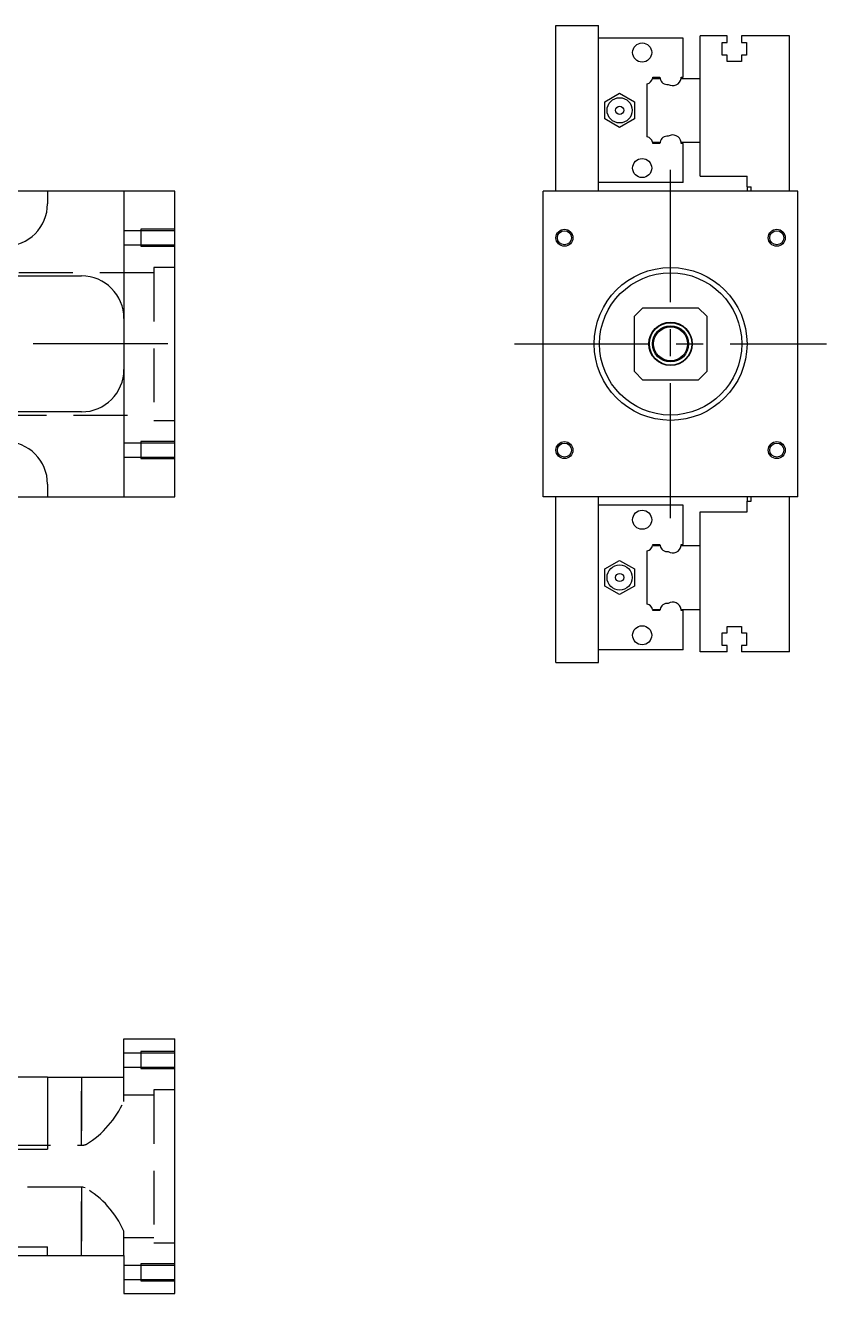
# Model space of a CAD drawing. Extents: x -13 to 538, y -293 to 77.
# Drawn here: x 349.8 to 538.5, y -223.6 to 75 of the extents above; entities that cross this region are included whole.
import ezdxf

# ---------------------------------------------------------------- set-up
doc = ezdxf.new("R2010")
doc.units = 0
doc.linetypes.add('CENTER', pattern=[50.8, 31.75, -6.35, 6.35, -6.35])
doc.linetypes.add('DASHED', pattern=[19.05, 12.7, -6.35])
doc.layers.get('0').update_dxf_attribs({"linetype": 'CONTINUOUS'})
doc.layers.add('CENTER', color=1, linetype='CENTER')

msp = doc.modelspace()

# ---------------------------------------------------------------- linework, layer by layer
at = {"color": 7, "linetype": 'CONTINUOUS'}
for p, q in [((474.74, 75), (484.74, 75)), ((474.74, 36), (474.74, 75)), ((484.74, 36), (484.74, 75)), ((504.74, 72), (484.74, 72)), ((504.74, 62.8), (504.74, 72)), ((508.74, 62.5), (508.74, 72.5)), ((515.04, 72.5), (508.74, 72.5)), ((515.04, 71), (515.04, 72.5)), ((518.44, 72.5), (518.44, 71)), ((529.74, 72.5), (518.44, 72.5)), ((529.74, 36), (529.74, 72.5)), ((513.89, 71), (515.04, 71)), ((513.89, 68), (513.89, 71)), ((518.44, 71), (519.59, 71)), ((519.59, 71), (519.59, 68)), ((515.04, 68), (513.89, 68)), ((515.04, 66.5), (515.04, 68)), ((518.44, 66.5), (515.04, 66.5)), ((518.44, 68), (518.44, 66.5)), ((519.59, 68), (518.44, 68)), ((497.54, 62.8), (499.24, 62.8)), ((504.24, 62.8), (504.74, 62.8)), ((496.24, 48.75), (496.24, 61.25)), ((497.5, 62.5), (499.27, 62.5)), ((504.22, 62.5), (508.74, 62.5)), ((508.74, 47.5), (508.74, 62.5)), ((508.74, 47.5), (508.74, 62.5)), ((486.24, 57.02), (489.74, 59.04)), ((486.24, 52.98), (486.24, 57.02)), ((489.74, 59.04), (493.24, 57.02)), ((493.24, 57.02), (493.24, 52.98)), ((489.74, 50.96), (486.24, 52.98)), ((493.24, 52.98), (489.74, 50.96)), ((497.5, 47.5), (499.27, 47.5)), ((499.24, 47.2), (497.54, 47.2)), ((504.22, 47.5), (508.74, 47.5)), ((504.74, 47.2), (504.24, 47.2)), ((504.74, 38), (504.74, 47.2)), ((508.74, 39.5), (508.74, 47.5)), ((508.74, 39.5), (519.74, 39.5)), ((519.74, 37), (519.74, 39.5)), ((355, 36), (305, 36)), ((355, 36), (355, 33)), ((373, 36), (355, 36)), ((373, 36), (373, -36)), ((385, 36), (373, 36)), ((385, -36), (385, 36)), ((471.74, -36), (471.74, 36)), ((531.74, 36), (471.74, 36)), ((504.74, 38), (484.74, 38)), ((519.74, 37), (520.74, 37)), ((519.74, 37), (519.74, 36)), ((520.74, 36), (520.74, 37)), ((531.74, -36), (531.74, 36)), ((343, 16), (363, 16)), ((495.24, 8.5), (493.24, 6.5)), ((493.24, -6.5), (493.24, 6.5)), ((495.24, 8.5), (508.24, 8.5)), ((510.24, 6.5), (508.24, 8.5)), ((510.24, 6.5), (510.24, -6.5)), ((493.24, -6.5), (495.24, -8.5)), ((508.24, -8.5), (495.24, -8.5)), ((508.24, -8.5), (510.24, -6.5)), ((363, -16), (343, -16)), ((355, -33), (355, -36)), ((305, -36), (355, -36)), ((355, -36), (373, -36)), ((373, -36), (385, -36)), ((531.74, -36), (471.74, -36)), ((474.74, -75), (474.74, -36)), ((484.74, -75), (484.74, -36)), ((504.74, -38), (484.74, -38)), ((504.74, -47.2), (504.74, -38)), ((519.74, -36), (519.74, -37)), ((519.74, -39.5), (519.74, -37)), ((519.74, -37), (520.74, -37)), ((520.74, -37), (520.74, -36)), ((529.74, -72.5), (529.74, -36)), ((508.74, -47.5), (508.74, -39.5)), ((508.74, -39.5), (519.74, -39.5)), ((497.5, -47.5), (499.27, -47.5)), ((497.54, -47.2), (499.24, -47.2)), ((504.22, -47.5), (508.74, -47.5)), ((504.24, -47.2), (504.74, -47.2)), ((508.74, -62.5), (508.74, -47.5)), ((508.74, -62.5), (508.74, -47.5)), ((496.24, -61.25), (496.24, -48.75)), ((486.24, -52.98), (489.74, -50.96)), ((486.24, -57.02), (486.24, -52.98)), ((489.74, -50.96), (493.24, -52.98)), ((493.24, -52.98), (493.24, -57.02)), ((489.74, -59.04), (486.24, -57.02)), ((493.24, -57.02), (489.74, -59.04)), ((497.5, -62.5), (499.27, -62.5)), ((504.22, -62.5), (508.74, -62.5)), ((508.74, -72.5), (508.74, -62.5)), ((499.24, -62.8), (497.54, -62.8)), ((504.74, -62.8), (504.24, -62.8)), ((504.74, -72), (504.74, -62.8)), ((513.89, -68), (515.04, -68)), ((513.89, -71), (513.89, -68)), ((515.04, -66.5), (518.44, -66.5)), ((515.04, -68), (515.04, -66.5)), ((518.44, -66.5), (518.44, -68)), ((518.44, -68), (519.59, -68)), ((519.59, -68), (519.59, -71)), ((515.04, -71), (513.89, -71)), ((515.04, -72.5), (515.04, -71)), ((518.44, -71), (518.44, -72.5)), ((519.59, -71), (518.44, -71)), ((504.74, -72), (484.74, -72)), ((515.04, -72.5), (508.74, -72.5)), ((529.74, -72.5), (518.44, -72.5)), ((474.74, -75), (484.74, -75)), ((373, -172.61), (373, -163.61)), ((373, -163.61), (385, -163.61)), ((385, -223.61), (385, -163.61)), ((355, -172.61), (345, -172.61)), ((355, -172.61), (355, -189.61)), ((355, -172.61), (373, -172.61)), ((340, -189.61), (355, -189.61)), ((340, -212.61), (355, -212.61)), ((345, -214.61), (355, -214.61)), ((355, -214.61), (355, -212.61)), ((355, -214.61), (373, -214.61)), ((373, -214.61), (373, -223.61)), ((373, -223.61), (385, -223.61))]:
    msp.add_line(p, q, dxfattribs=at)
at = {"color": 3, "linetype": 'DASHED'}
for p, q in [((377, 27), (377, 23)), ((385, 27), (377, 27)), ((377, 26.65), (373, 26.65)), ((385, 26.65), (377, 26.65)), ((373, 23.35), (377, 23.35)), ((377, 23.35), (385, 23.35)), ((377, 23), (385, 23)), ((380, 18), (380, -18)), ((385, 18), (380, 18)), ((380, 16.75), (323, 16.75)), ((323, -16.75), (380, -16.75)), ((380, -18), (385, -18)), ((377, -23.35), (373, -23.35)), ((377, -23), (377, -27)), ((385, -23), (377, -23)), ((385, -23.35), (377, -23.35)), ((373, -26.65), (377, -26.65)), ((377, -26.65), (385, -26.65)), ((377, -27), (385, -27)), ((377, -166.96), (373, -166.96)), ((377, -166.61), (377, -170.61)), ((385, -166.61), (377, -166.61)), ((385, -166.96), (377, -166.96)), ((363, -172.61), (363, -188.65)), ((363, -188.65), (363, -172.61)), ((373, -170.26), (377, -170.26)), ((373, -177.97), (373, -172.61)), ((377, -170.26), (385, -170.26)), ((377, -170.61), (385, -170.61)), ((380, -175.61), (380, -211.61)), ((385, -175.61), (380, -175.61)), ((372.96, -178.34), (373, -177.97)), ((380, -176.86), (373, -176.86)), ((343, -188.65), (363, -188.65)), ((363, -198.57), (343, -198.57)), ((363, -198.57), (363, -214.61)), ((363, -214.61), (363, -198.57)), ((363.28, -198.58), (363, -198.57)), ((363.56, -198.62), (363.28, -198.58)), ((363.83, -198.68), (363.56, -198.62)), ((373, -209.25), (372.96, -208.9)), ((373, -214.61), (373, -209.25)), ((373, -210.36), (380, -210.36)), ((380, -211.61), (385, -211.61)), ((377, -216.96), (373, -216.96)), ((377, -216.61), (377, -220.61)), ((385, -216.61), (377, -216.61)), ((385, -216.96), (377, -216.96)), ((373, -220.26), (377, -220.26)), ((377, -220.26), (385, -220.26)), ((377, -220.61), (385, -220.61))]:
    msp.add_line(p, q, dxfattribs=at)
at = {"color": 7, "linetype": 'CONTINUOUS'}
for centre, radius in [((495.04, 68.6), 2.25), ((489.74, 55), 2.97), ((489.74, 55), 0.97), ((495.04, 41.4), 2.25), ((476.74, 25), 1.65), ((526.74, 25), 1.65), ((501.74, 0), 18), ((501.74, 0), 16.75), ((501.74, 0), 5.12), ((501.74, 0), 5), ((501.74, 0), 4.25), ((501.74, 0), 4), ((476.74, -25), 1.65), ((526.74, -25), 1.65), ((495.04, -41.4), 2.25), ((489.74, -55), 2.97), ((489.74, -55), 0.97), ((495.04, -68.6), 2.25)]:
    msp.add_circle(centre, radius, dxfattribs=at)
at = {"color": 3, "linetype": 'CONTINUOUS'}
for centre in [(476.74, 25), (526.74, 25), (476.74, -25), (526.74, -25)]:
    msp.add_circle(centre, 2, dxfattribs=at)
at = {"color": 7, "linetype": 'CONTINUOUS'}
for centre, radius, start, end in [((495.84, 62.9), 1.7, 346.391, 356.6277), ((500.94, 62.8), 1.7, 180, 190.1642), ((502.24, 62.8), 2, 351.3731, 0), ((495.84, 62.9), 1.7, 283.609, 346.391), ((500.94, 62.8), 1.7, 190.1642, 277.5402), ((502.24, 62.8), 2, 237.421, 351.3731), ((495.84, 47.1), 1.7, 13.609, 76.391), ((500.94, 47.2), 1.7, 82.4598, 169.8358), ((502.24, 47.2), 2, 8.6269, 122.579), ((495.84, 47.1), 1.7, 3.3723, 13.609), ((500.94, 47.2), 1.7, 169.8358, 180), ((502.24, 47.2), 2, 0, 8.6269), ((345, 33), 10, 270, 0), ((363, 6), 10, 0, 90), ((363, -6), 10, 270, 0), ((345, -33), 10, 0, 90), ((495.84, -47.1), 1.7, 283.609, 346.391), ((495.84, -47.1), 1.7, 346.391, 356.6277), ((500.94, -47.2), 1.7, 180, 190.1642), ((500.94, -47.2), 1.7, 190.1642, 277.5402), ((502.24, -47.2), 2, 237.421, 351.3731), ((502.24, -47.2), 2, 351.3731, 0), ((495.84, -62.9), 1.7, 13.609, 76.391), ((495.84, -62.9), 1.7, 3.3723, 13.609), ((500.94, -62.8), 1.7, 169.8358, 180), ((500.94, -62.8), 1.7, 82.4598, 169.8358), ((502.24, -62.8), 2, 8.6269, 122.579), ((502.24, -62.8), 2, 0, 8.6269)]:
    msp.add_arc(centre, radius, start, end, dxfattribs=at)
at = {"color": 3, "linetype": 'DASHED'}
for centre, radius, start, end in [((352.07, -169.01), 22.88, 301.8555, 335.955), ((362.98, -185.28), 3.38, 270.3519, 290.1534), ((352.77, -217.75), 22.05, 23.6765, 59.886)]:
    msp.add_arc(centre, radius, start, end, dxfattribs=at)
at = {"layer": 'CENTER', "color": 1, "linetype": 'CENTER'}
for p, q in [((501.74, -41), (501.74, 41)), ((383.36, 0), (-10.32, 0)), ((464.99, 0), (538.49, 0))]:
    msp.add_line(p, q, dxfattribs=at)

doc.saveas('drawing.dxf')
